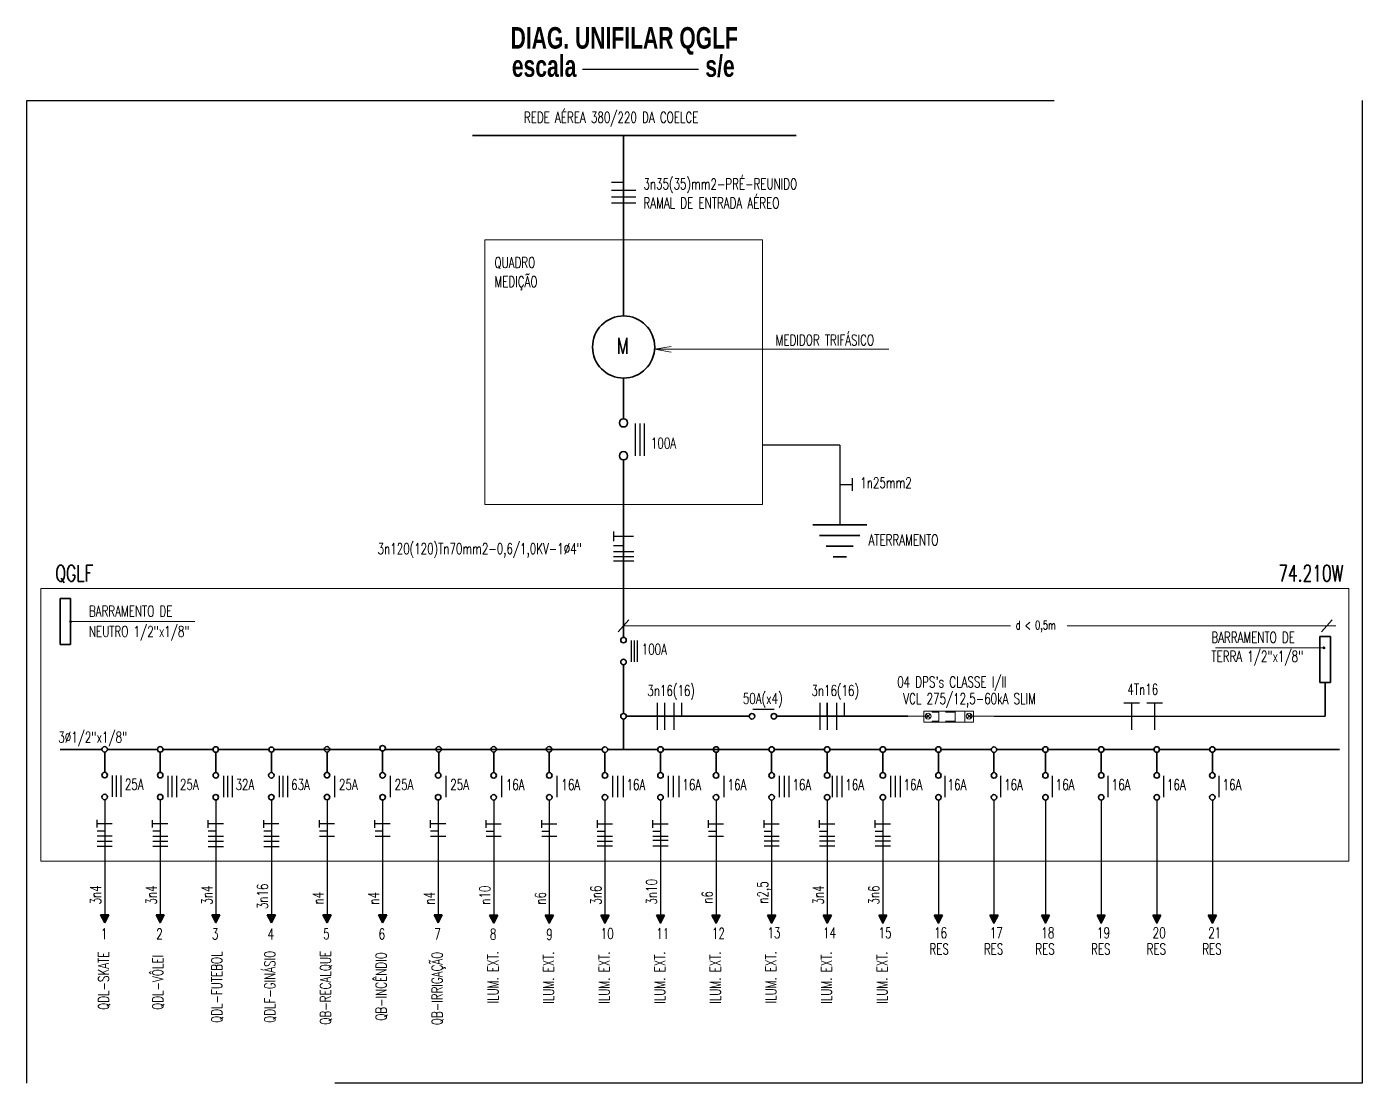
# Model space of a CAD drawing. Header units: millimetres. Extents: x 867 to 1330, y 209 to 507.
# Drawn here: x 942.17 to 954.55, y 317.98 to 327.77 of the extents above; entities that cross this region are included whole.
import ezdxf
from ezdxf.enums import TextEntityAlignment as Align

# ---------------------------------------------------------------- set-up
doc = ezdxf.new("R2010")
doc.units = ezdxf.units.MM
doc.header["$LTSCALE"] = 5
doc.linetypes.add('CENTER', pattern=[2, 1.25, -0.25, 0.25, -0.25])
doc.linetypes.add('HIDDEN', pattern=[9.525, 6.35, -3.175])
for name, color, linetype, lineweight in [('I-DU_AZUL', 5, 'Continuous', 35), ('I-DU_CIANO', 4, 'Continuous', 25), ('I-DU_VERMELHO', 1, 'HIDDEN', 5), ('I-FIAÇÃO', 2, 'Continuous', 25), ('I-LIN_CHAMADA', 9, 'Continuous', 9), ('I-LUMINÁRIA_INT', 4, 'Continuous', 30), ('I-QC_AMARELO', 2, 'Continuous', 13), ('I-QC_CIANO', 4, 'Continuous', 35), ('I-TEXTOS', 2, 'Continuous', 25)]:
    doc.layers.add(name, color=color, linetype=linetype, lineweight=lineweight)
doc.styles.add('ROMANS', font='ROMANS.SHX', dxfattribs={"height": 0.25})
doc.styles.add('SANSSERIFBOLD', font='sasb____.pfb')
doc.styles.get("Standard").update_dxf_attribs({"font": 'arial.ttf'})

# ---------------------------------------------------------------- blocks, each defined once
blk = doc.blocks.new('*U9')
at = {"layer": 'I-FIAÇÃO', "color": 2}
for p, q in [((0.056, 0.07), (0.126, 0.07)), ((0.091, -0.07), (0.091, 0.07))]:
    blk.add_line(p, q, dxfattribs=at)
at = {"layer": 'I-TEXTOS'}
for tag, flags, p in [('CIRCUITO', 1, (0.006, -0.344)), ('DISTANCIA', 5, (0.007, -0.487))]:
    blk.add_attdef(tag, text='', height=0.1, dxfattribs=dict(at, flags=flags)).set_placement(p, align=Align.TOP_LEFT)
blk = doc.blocks.new('dps')
at = {"layer": 'I-DU_AZUL', "lineweight": 5}
for p, q in [((2110.39, 1555.683), (2110.39, 1556.143)), ((2110.39, 1556.143), (2110.493, 1556.143)), ((2110.465, 1556.084), (2110.426, 1556.122)), ((2110.426, 1556.085), (2110.463, 1556.121)), ((2110.493, 1555.683), (2110.493, 1556.143)), ((2110.39, 1556.064), (2110.401, 1556.064)), ((2110.401, 1556.064), (2110.401, 1556.004)), ((2110.401, 1556.004), (2110.482, 1556.004)), ((2110.482, 1556.064), (2110.482, 1556.004)), ((2110.482, 1556.064), (2110.493, 1556.064)), ((2110.493, 1555.852), (2110.39, 1555.852)), ((2110.401, 1555.941), (2110.401, 1555.852)), ((2110.482, 1555.941), (2110.482, 1555.852)), ((2110.493, 1555.762), (2110.39, 1555.762)), ((2110.465, 1555.742), (2110.426, 1555.704)), ((2110.426, 1555.741), (2110.463, 1555.705)), ((2110.39, 1555.683), (2110.493, 1555.683))]:
    blk.add_line(p, q, dxfattribs=at)
for centre in [(2110.446, 1556.103), (2110.446, 1555.723)]:
    blk.add_circle(centre, 0.0272, dxfattribs=at)
at = {"layer": 'I-DU_CIANO', "color": 4, "lineweight": 5}
for p, q in [((2110.445, 1556.29), (2110.445, 1556.106)), ((2110.445, 1555.723), (2110.445, 1555.49))]:
    blk.add_line(p, q, dxfattribs=at)

msp = doc.modelspace()

# ---------------------------------------------------------------- hatches: boundary and pattern name
at = {"layer": 'I-DU_AZUL'}
for points in [[(942.927, 319.542), (942.889, 319.542), (942.851, 319.542), (942.889, 319.468)], [(943.442, 319.541), (943.404, 319.541), (943.366, 319.541), (943.404, 319.467)], [(943.957, 319.54), (943.919, 319.54), (943.881, 319.54), (943.919, 319.466)], [(944.473, 319.54), (944.434, 319.54), (944.396, 319.54), (944.434, 319.466)], [(944.988, 319.541), (944.95, 319.541), (944.912, 319.541), (944.95, 319.467)], [(945.503, 319.54), (945.465, 319.54), (945.427, 319.54), (945.465, 319.466)], [(946.018, 319.54), (945.98, 319.54), (945.942, 319.54), (945.98, 319.466)], [(946.533, 319.539), (946.495, 319.539), (946.457, 319.539), (946.495, 319.465)], [(946.972, 319.539), (947.01, 319.465), (947.049, 319.539), (947.01, 319.539)], [(947.488, 319.539), (947.526, 319.465), (947.564, 319.539), (947.526, 319.539)], [(948.003, 319.539), (948.041, 319.465), (948.079, 319.539), (948.041, 319.539)], [(948.518, 319.539), (948.556, 319.465), (948.594, 319.539), (948.556, 319.539)], [(949.033, 319.539), (949.071, 319.465), (949.109, 319.539), (949.071, 319.539)], [(949.548, 319.539), (949.586, 319.465), (949.625, 319.539), (949.586, 319.539)], [(950.064, 319.539), (950.102, 319.465), (950.14, 319.539), (950.102, 319.539)], [(950.579, 319.539), (950.617, 319.465), (950.655, 319.539), (950.617, 319.539)], [(951.094, 319.539), (951.132, 319.465), (951.17, 319.539), (951.132, 319.539)], [(951.571, 319.539), (951.609, 319.465), (951.647, 319.539), (951.609, 319.539)], [(952.088, 319.539), (952.126, 319.465), (952.164, 319.539), (952.126, 319.539)], [(952.603, 319.539), (952.641, 319.465), (952.679, 319.539), (952.641, 319.539)], [(953.118, 319.539), (953.156, 319.465), (953.194, 319.539), (953.156, 319.539)]]:
    msp.add_hatch(color=256, dxfattribs=at).paths.add_polyline_path(points)

# ---------------------------------------------------------------- linework, layer by layer
at = {"linetype": 'HIDDEN', "ltscale": 0.3}
msp.add_lwpolyline([(942.166, 327.088), (954.546, 327.088), (954.546, 317.98), (942.166, 317.98)], close=True, dxfattribs=at)
at = {"layer": 'I-DU_AZUL'}
for p, q in [((946.299, 326.764), (949.299, 326.764)), ((942.573, 322.473), (942.475, 322.473)), ((942.475, 322.473), (942.475, 322.046)), ((942.573, 322.046), (942.573, 322.473)), ((954.151, 322.121), (954.151, 321.694)), ((954.151, 322.121), (954.25, 322.121)), ((954.25, 322.121), (954.25, 321.694)), ((942.475, 322.046), (942.573, 322.046)), ((954.151, 321.694), (954.25, 321.694)), ((942.864, 321.073), (942.475, 321.073)), ((943.379, 321.073), (942.914, 321.073)), ((943.894, 321.073), (943.429, 321.073)), ((944.409, 321.073), (943.945, 321.073)), ((945.443, 321.073), (944.458, 321.072)), ((947.5, 321.073), (945.487, 321.073)), ((948.015, 321.073), (947.551, 321.073)), ((949.046, 321.073), (948.066, 321.073)), ((949.561, 321.073), (949.097, 321.073)), ((950.076, 321.073), (949.612, 321.073)), ((950.591, 321.073), (950.127, 321.073)), ((951.107, 321.073), (950.642, 321.073)), ((951.584, 321.072), (951.157, 321.072)), ((952.1, 321.073), (951.635, 321.073)), ((952.615, 321.073), (952.151, 321.073)), ((953.131, 321.073), (952.666, 321.073)), ((954.335, 321.073), (953.181, 321.073)), ((953.733, 321.073), (953.181, 321.073)), ((942.889, 319.542), (942.851, 319.542)), ((942.851, 319.542), (942.889, 319.468)), ((942.889, 319.542), (942.927, 319.542)), ((942.927, 319.542), (942.889, 319.468)), ((943.404, 319.541), (943.366, 319.541)), ((943.366, 319.541), (943.404, 319.467)), ((943.404, 319.541), (943.442, 319.541)), ((943.442, 319.541), (943.404, 319.467)), ((943.919, 319.54), (943.881, 319.54)), ((943.881, 319.54), (943.919, 319.466)), ((943.919, 319.54), (943.957, 319.54)), ((943.957, 319.54), (943.919, 319.466)), ((944.434, 319.54), (944.396, 319.54)), ((944.396, 319.54), (944.434, 319.466)), ((944.434, 319.54), (944.473, 319.54)), ((944.473, 319.54), (944.434, 319.466)), ((944.95, 319.541), (944.912, 319.541)), ((944.912, 319.541), (944.95, 319.467)), ((944.95, 319.541), (944.988, 319.541)), ((944.988, 319.541), (944.95, 319.467)), ((945.465, 319.54), (945.427, 319.54)), ((945.427, 319.54), (945.465, 319.466)), ((945.465, 319.54), (945.503, 319.54)), ((945.503, 319.54), (945.465, 319.466)), ((945.98, 319.54), (945.942, 319.54)), ((945.942, 319.54), (945.98, 319.466)), ((945.98, 319.54), (946.018, 319.54)), ((946.018, 319.54), (945.98, 319.466)), ((946.495, 319.539), (946.457, 319.539)), ((946.457, 319.539), (946.495, 319.465)), ((946.495, 319.539), (946.533, 319.539)), ((946.533, 319.539), (946.495, 319.465)), ((947.01, 319.539), (946.972, 319.539)), ((946.972, 319.539), (947.01, 319.465)), ((947.01, 319.539), (947.049, 319.539)), ((947.049, 319.539), (947.01, 319.465)), ((947.526, 319.539), (947.488, 319.539)), ((947.488, 319.539), (947.526, 319.465)), ((947.526, 319.539), (947.564, 319.539)), ((947.564, 319.539), (947.526, 319.465)), ((948.041, 319.539), (948.003, 319.539)), ((948.003, 319.539), (948.041, 319.465)), ((948.041, 319.539), (948.079, 319.539)), ((948.079, 319.539), (948.041, 319.465)), ((948.556, 319.539), (948.518, 319.539)), ((948.518, 319.539), (948.556, 319.465)), ((948.556, 319.539), (948.594, 319.539)), ((948.594, 319.539), (948.556, 319.465)), ((949.071, 319.539), (949.033, 319.539)), ((949.033, 319.539), (949.071, 319.465)), ((949.071, 319.539), (949.109, 319.539)), ((949.109, 319.539), (949.071, 319.465)), ((949.586, 319.539), (949.548, 319.539)), ((949.548, 319.539), (949.586, 319.465)), ((949.586, 319.539), (949.625, 319.539)), ((949.625, 319.539), (949.586, 319.465)), ((950.102, 319.539), (950.064, 319.539)), ((950.064, 319.539), (950.102, 319.465)), ((950.102, 319.539), (950.14, 319.539)), ((950.14, 319.539), (950.102, 319.465)), ((950.617, 319.539), (950.579, 319.539)), ((950.579, 319.539), (950.617, 319.465)), ((950.617, 319.539), (950.655, 319.539)), ((950.655, 319.539), (950.617, 319.465)), ((951.132, 319.539), (951.094, 319.539)), ((951.094, 319.539), (951.132, 319.465)), ((951.132, 319.539), (951.17, 319.539)), ((951.17, 319.539), (951.132, 319.465)), ((951.609, 319.539), (951.571, 319.539)), ((951.571, 319.539), (951.609, 319.465)), ((951.609, 319.539), (951.647, 319.539)), ((951.647, 319.539), (951.609, 319.465)), ((952.126, 319.539), (952.088, 319.539)), ((952.088, 319.539), (952.126, 319.465)), ((952.126, 319.539), (952.164, 319.539)), ((952.164, 319.539), (952.126, 319.465)), ((952.641, 319.539), (952.603, 319.539)), ((952.603, 319.539), (952.641, 319.465)), ((952.641, 319.539), (952.679, 319.539)), ((952.679, 319.539), (952.641, 319.465)), ((953.156, 319.539), (953.118, 319.539)), ((953.118, 319.539), (953.156, 319.465)), ((953.156, 319.539), (953.194, 319.539)), ((953.194, 319.539), (953.156, 319.465))]:
    msp.add_line(p, q, dxfattribs=at)
for centre, radius in [((947.699, 324.803), 0.288), ((947.698, 322.087), 0.0255), ((947.698, 321.884), 0.0255), ((947.698, 321.381), 0.0255), ((947.698, 321.381), 0.0255), ((948.889, 321.381), 0.0255), ((949.092, 321.381), 0.0255), ((942.889, 321.075), 0.0255), ((943.404, 321.074), 0.0255), ((943.919, 321.073), 0.0255), ((944.434, 321.072), 0.0234), ((944.95, 321.075), 0.0255), ((945.465, 321.085), 0.0255), ((945.985, 321.075), 0.0255), ((946.495, 321.075), 0.0255), ((947.008, 321.075), 0.0255), ((947.526, 321.072), 0.0255), ((948.041, 321.073), 0.0255), ((948.556, 321.073), 0.0255), ((949.071, 321.073), 0.0255), ((949.586, 321.073), 0.0255), ((950.102, 321.073), 0.0255), ((950.102, 321.073), 0.0255), ((950.617, 321.073), 0.0255), ((951.132, 321.072), 0.0255), ((951.609, 321.073), 0.0255), ((951.609, 321.073), 0.0255), ((952.126, 321.073), 0.0255), ((952.641, 321.073), 0.0255), ((953.156, 321.073), 0.0255), ((953.156, 321.073), 0.0255), ((942.889, 320.836), 0.0255), ((943.404, 320.835), 0.0255), ((943.919, 320.834), 0.0255), ((944.434, 320.834), 0.0255), ((944.95, 320.835), 0.0255), ((945.465, 320.834), 0.0255), ((945.98, 320.834), 0.0255), ((946.495, 320.833), 0.0255), ((947.01, 320.833), 0.0255), ((947.526, 320.833), 0.0255), ((948.041, 320.833), 0.0255), ((948.556, 320.833), 0.0255), ((949.071, 320.833), 0.0255), ((949.586, 320.833), 0.0255), ((950.102, 320.833), 0.0255), ((950.617, 320.833), 0.0255), ((951.132, 320.833), 0.0255), ((951.609, 320.833), 0.0255), ((952.126, 320.833), 0.0255), ((952.641, 320.833), 0.0255), ((953.156, 320.833), 0.0255), ((942.889, 320.633), 0.0255), ((943.404, 320.632), 0.0255), ((943.919, 320.631), 0.0255), ((944.434, 320.631), 0.0255), ((944.95, 320.632), 0.0255), ((945.465, 320.631), 0.0255), ((945.98, 320.631), 0.0255), ((946.495, 320.63), 0.0255), ((947.01, 320.63), 0.0255), ((947.526, 320.63), 0.0255), ((948.041, 320.63), 0.0255), ((948.556, 320.63), 0.0255), ((949.071, 320.63), 0.0255), ((949.586, 320.63), 0.0255), ((950.102, 320.63), 0.0255), ((950.617, 320.63), 0.0255), ((951.132, 320.63), 0.0255), ((951.609, 320.63), 0.0255), ((952.126, 320.63), 0.0255), ((952.641, 320.63), 0.0255), ((953.156, 320.63), 0.0255)]:
    msp.add_circle(centre, radius, dxfattribs=at)
at = {"layer": 'I-DU_CIANO', "color": 4, "ltscale": 0.6}
for q in [(948.985, 323.892), (949.703, 323.156)]:
    msp.add_line((949.703, 323.892), q, dxfattribs=at)
at = {"layer": 'I-DU_CIANO', "color": 4}
for p, q in [((942.889, 320.607), (942.889, 319.468)), ((943.404, 320.606), (943.404, 319.467)), ((943.919, 320.605), (943.919, 319.466)), ((944.434, 320.605), (944.434, 319.466)), ((944.95, 320.606), (944.95, 319.467)), ((945.465, 320.605), (945.465, 319.466)), ((945.98, 320.605), (945.98, 319.466)), ((946.495, 320.604), (946.495, 319.465)), ((947.01, 320.604), (947.01, 319.462)), ((947.526, 320.604), (947.526, 319.462)), ((948.041, 320.604), (948.041, 319.462)), ((948.556, 320.604), (948.556, 319.462)), ((949.071, 320.604), (949.071, 319.462)), ((949.586, 320.604), (949.586, 319.703)), ((950.102, 320.604), (950.102, 319.703)), ((950.617, 320.604), (950.617, 319.703)), ((951.132, 320.604), (951.132, 319.703)), ((951.609, 320.604), (951.609, 319.703)), ((952.126, 320.604), (952.126, 319.703)), ((952.641, 320.604), (952.641, 319.703)), ((953.156, 320.604), (953.156, 319.703)), ((949.586, 319.779), (949.586, 319.462)), ((950.102, 319.779), (950.102, 319.462)), ((950.617, 319.779), (950.617, 319.462)), ((951.132, 319.779), (951.132, 319.462)), ((951.609, 319.779), (951.609, 319.462)), ((952.126, 319.779), (952.126, 319.462)), ((952.641, 319.779), (952.641, 319.462)), ((953.156, 319.779), (953.156, 319.462))]:
    msp.add_line(p, q, dxfattribs=at)
at = {"layer": 'I-DU_VERMELHO', "color": 1, "linetype": 'HIDDEN', "ltscale": 0.3}
for p, q in [((946.413, 325.796), (948.985, 325.796)), ((946.413, 323.343), (946.413, 325.796)), ((948.985, 325.796), (948.985, 323.343)), ((948.985, 323.343), (946.413, 323.343))]:
    msp.add_line(p, q, dxfattribs=at)
at = {"layer": 'I-DU_VERMELHO', "color": 1, "linetype": 'HIDDEN'}
for p, q in [((942.296, 322.564), (942.296, 320.038)), ((942.296, 322.564), (954.421, 322.564)), ((954.421, 322.564), (954.421, 320.038)), ((942.296, 320.038), (954.421, 320.038))]:
    msp.add_line(p, q, dxfattribs=at)
at = {"layer": 'I-FIAÇÃO', "color": 2}
for p, q in [((947.699, 326.328), (947.586, 326.328)), ((947.812, 326.252), (947.586, 326.252)), ((947.812, 326.193), (947.586, 326.193)), ((947.812, 326.136), (947.586, 326.136)), ((947.808, 323.795), (947.808, 324.093)), ((947.851, 323.795), (947.851, 324.093)), ((947.894, 323.795), (947.894, 324.093)), ((949.703, 323.53), (949.821, 323.53)), ((949.821, 323.471), (949.821, 323.589)), ((947.604, 323.093), (947.604, 323.003)), ((947.792, 323.048), (947.604, 323.048)), ((947.699, 322.96), (947.604, 322.96)), ((947.793, 322.906), (947.604, 322.906)), ((947.793, 322.86), (947.604, 322.86)), ((947.793, 322.818), (947.604, 322.818)), ((948.01, 321.507), (948.01, 321.254)), ((948.078, 321.507), (948.078, 321.254)), ((948.164, 321.507), (948.164, 321.254)), ((948.238, 321.381), (948.238, 321.507)), ((949.518, 321.507), (949.518, 321.254)), ((949.585, 321.507), (949.585, 321.254)), ((949.586, 321.381), (949.586, 321.507)), ((949.672, 321.507), (949.672, 321.254)), ((949.746, 321.381), (949.746, 321.507)), ((952.335, 321.507), (952.48, 321.507)), ((952.407, 321.507), (952.407, 321.254)), ((952.407, 321.507), (952.407, 321.254)), ((952.549, 321.507), (952.693, 321.507)), ((952.621, 321.507), (952.621, 321.254)), ((952.621, 321.507), (952.621, 321.254)), ((942.889, 320.316), (942.819, 320.316)), ((942.889, 320.316), (942.819, 320.316)), ((942.959, 320.269), (942.819, 320.269)), ((942.959, 320.269), (942.819, 320.269)), ((943.404, 320.316), (943.334, 320.316)), ((943.404, 320.316), (943.334, 320.316)), ((943.474, 320.268), (943.334, 320.268)), ((943.474, 320.268), (943.334, 320.268)), ((943.919, 320.315), (943.849, 320.315)), ((943.919, 320.315), (943.849, 320.315)), ((943.989, 320.267), (943.849, 320.267)), ((943.989, 320.267), (943.849, 320.267)), ((944.434, 320.315), (944.364, 320.315)), ((944.434, 320.315), (944.364, 320.315)), ((944.505, 320.267), (944.364, 320.267)), ((944.505, 320.267), (944.364, 320.267)), ((944.95, 320.316), (944.879, 320.316)), ((944.95, 320.316), (944.879, 320.316)), ((945.02, 320.268), (944.879, 320.268)), ((945.02, 320.268), (944.879, 320.268)), ((945.465, 320.315), (945.395, 320.315)), ((945.465, 320.315), (945.395, 320.315)), ((945.535, 320.267), (945.395, 320.267)), ((945.535, 320.267), (945.395, 320.267)), ((945.98, 320.315), (945.91, 320.315)), ((945.98, 320.315), (945.91, 320.315)), ((946.05, 320.267), (945.91, 320.267)), ((946.05, 320.267), (945.91, 320.267)), ((946.495, 320.314), (946.425, 320.314)), ((946.495, 320.314), (946.425, 320.314)), ((946.565, 320.266), (946.425, 320.266)), ((946.565, 320.266), (946.425, 320.266)), ((947.01, 320.314), (946.94, 320.314)), ((947.01, 320.314), (946.94, 320.314)), ((947.081, 320.266), (946.94, 320.266)), ((947.081, 320.266), (946.94, 320.266)), ((947.526, 320.314), (947.455, 320.314)), ((947.526, 320.314), (947.455, 320.314)), ((947.596, 320.266), (947.455, 320.266)), ((947.596, 320.266), (947.455, 320.266)), ((948.041, 320.314), (947.971, 320.314)), ((948.041, 320.314), (947.971, 320.314)), ((948.111, 320.266), (947.971, 320.266)), ((948.111, 320.266), (947.971, 320.266)), ((948.556, 320.314), (948.486, 320.314)), ((948.556, 320.314), (948.486, 320.314)), ((948.626, 320.266), (948.486, 320.266)), ((948.626, 320.266), (948.486, 320.266)), ((949.071, 320.314), (949.001, 320.314)), ((949.071, 320.314), (949.001, 320.314)), ((949.141, 320.266), (949.001, 320.266)), ((949.141, 320.266), (949.001, 320.266)), ((949.586, 320.314), (949.516, 320.314)), ((949.586, 320.314), (949.516, 320.314)), ((949.657, 320.266), (949.516, 320.266)), ((949.657, 320.266), (949.516, 320.266)), ((950.102, 320.314), (950.031, 320.314)), ((950.102, 320.314), (950.031, 320.314)), ((950.172, 320.266), (950.031, 320.266)), ((950.172, 320.266), (950.031, 320.266)), ((942.959, 320.221), (942.819, 320.221)), ((942.959, 320.221), (942.819, 320.221)), ((942.959, 320.174), (942.819, 320.174)), ((942.959, 320.174), (942.819, 320.174)), ((943.474, 320.221), (943.334, 320.221)), ((943.474, 320.221), (943.334, 320.221)), ((943.474, 320.173), (943.334, 320.173)), ((943.474, 320.173), (943.334, 320.173)), ((943.989, 320.22), (943.849, 320.22)), ((943.989, 320.22), (943.849, 320.22)), ((943.989, 320.172), (943.849, 320.172)), ((943.989, 320.172), (943.849, 320.172)), ((944.505, 320.22), (944.364, 320.22)), ((944.505, 320.22), (944.364, 320.22)), ((944.505, 320.172), (944.364, 320.172)), ((944.505, 320.172), (944.364, 320.172)), ((947.596, 320.221), (947.455, 320.221)), ((947.596, 320.178), (947.455, 320.178)), ((948.111, 320.229), (947.971, 320.229)), ((948.111, 320.176), (947.971, 320.176)), ((949.141, 320.225), (949.001, 320.225)), ((949.141, 320.178), (949.001, 320.178)), ((949.657, 320.225), (949.516, 320.225)), ((949.657, 320.178), (949.516, 320.178)), ((950.172, 320.225), (950.031, 320.225)), ((950.172, 320.178), (950.031, 320.178))]:
    msp.add_line(p, q, dxfattribs=at)
at = {"layer": 'I-LIN_CHAMADA', "linetype": 'ByBlock'}
for p, q in [((947.986, 324.782), (948.14, 324.808)), ((948.14, 324.756), (947.986, 324.782)), ((947.986, 324.782), (948.14, 324.782))]:
    msp.add_line(p, q, dxfattribs=at)
at = {"layer": 'I-LIN_CHAMADA'}
for p, q in [((948.14, 324.782), (950.158, 324.782)), ((942.565, 322.262), (942.571, 322.268)), ((942.565, 322.26), (942.573, 322.268)), ((942.565, 322.258), (942.574, 322.268)), ((942.565, 322.257), (942.576, 322.268)), ((942.565, 322.256), (942.577, 322.267)), ((942.566, 322.255), (942.578, 322.267)), ((942.566, 322.254), (942.579, 322.266)), ((942.567, 322.253), (942.579, 322.265)), ((942.568, 322.252), (942.58, 322.265)), ((942.569, 322.252), (942.581, 322.264)), ((942.57, 322.251), (942.581, 322.263)), ((942.571, 322.251), (942.582, 322.262)), ((942.572, 322.251), (942.582, 322.26)), ((943.725, 322.259), (942.574, 322.259)), ((942.574, 322.25), (942.582, 322.259)), ((942.576, 322.251), (942.582, 322.257)), ((942.579, 322.252), (942.58, 322.254)), ((947.65, 322.162), (947.748, 322.276)), ((954.167, 322.162), (954.265, 322.276)), ((947.699, 322.219), (951.286, 322.219)), ((951.809, 322.219), (954.3, 322.219)), ((954.182, 322.016), (953.186, 322.016)), ((954.182, 322.019), (954.188, 322.025)), ((954.182, 322.017), (954.19, 322.025)), ((954.182, 322.015), (954.192, 322.025)), ((954.182, 322.014), (954.193, 322.025)), ((954.183, 322.013), (954.194, 322.024)), ((954.183, 322.012), (954.195, 322.024)), ((954.184, 322.011), (954.196, 322.023)), ((954.184, 322.01), (954.197, 322.022)), ((954.185, 322.009), (954.198, 322.022)), ((954.186, 322.009), (954.198, 322.021)), ((954.187, 322.008), (954.199, 322.02)), ((954.188, 322.008), (954.199, 322.019)), ((954.19, 322.008), (954.199, 322.017)), ((954.191, 322.007), (954.199, 322.016)), ((954.193, 322.008), (954.199, 322.014)), ((954.196, 322.009), (954.198, 322.011))]:
    msp.add_line(p, q, dxfattribs=at)
for centre in [(942.573, 322.259), (954.19, 322.016)]:
    msp.add_circle(centre, 0.00877, dxfattribs=at)
at = {"layer": 'I-LUMINÁRIA_INT'}
msp.add_line((951.134, 321.381), (954.201, 321.381), dxfattribs=at)
at = {"layer": 'I-QC_CIANO', "color": 4}
for p, q in [((947.699, 326.44), (947.699, 326.764)), ((947.699, 325.091), (947.699, 326.684)), ((947.699, 324.138), (947.699, 324.515)), ((947.698, 323.757), (947.698, 322.113)), ((947.698, 321.406), (947.698, 321.858)), ((954.201, 321.694), (954.201, 321.381)), ((947.698, 321.508), (947.698, 321.406)), ((947.723, 321.381), (948.863, 321.381)), ((949.118, 321.381), (950.333, 321.381)), ((947.698, 321.073), (947.698, 321.355)), ((942.889, 321.05), (942.889, 320.862)), ((943.404, 321.049), (943.404, 320.861)), ((943.919, 321.048), (943.919, 320.86)), ((944.434, 321.049), (944.434, 320.86)), ((944.95, 321.05), (944.95, 320.862)), ((945.465, 321.06), (945.465, 320.86)), ((945.985, 321.05), (945.985, 320.862)), ((946.495, 321.05), (946.495, 320.862)), ((947.008, 321.05), (947.008, 320.862)), ((947.526, 321.047), (947.526, 320.859)), ((948.041, 320.859), (948.041, 321.047)), ((948.556, 321.047), (948.556, 320.859)), ((949.071, 321.047), (949.071, 320.859)), ((949.586, 321.047), (949.586, 320.861)), ((950.102, 321.047), (950.102, 320.859)), ((950.617, 320.859), (950.617, 321.047)), ((951.132, 321.047), (951.132, 320.859)), ((951.609, 321.047), (951.609, 320.859)), ((952.126, 321.047), (952.126, 320.859)), ((952.641, 321.047), (952.641, 320.859)), ((953.156, 321.047), (953.156, 320.859))]:
    msp.add_line(p, q, dxfattribs=at)
at = {"layer": 'I-QC_CIANO', "color": 4, "linetype": 'CENTER'}
for p, q in [((949.952, 323.156), (949.454, 323.156)), ((949.89, 323.056), (949.516, 323.056)), ((949.827, 322.957), (949.578, 322.957)), ((949.765, 322.857), (949.641, 322.857))]:
    msp.add_line(p, q, dxfattribs=at)
at = {"layer": 'I-QC_CIANO', "color": 4}
for centre in [(947.698, 324.1), (947.698, 323.795)]:
    msp.add_circle(centre, 0.0382, dxfattribs=at)
at = {"layer": 'I-TEXTOS', "color": 4}
msp.add_line((947.317, 327.377), (948.394, 327.377), dxfattribs=at)
at = {"layer": 'I-TEXTOS'}
for p, q in [((947.771, 321.884), (947.771, 322.082)), ((947.8, 321.884), (947.8, 322.082)), ((947.829, 321.884), (947.829, 322.082)), ((949.095, 321.444), (948.896, 321.444)), ((942.962, 320.633), (942.962, 320.831)), ((942.999, 320.633), (942.999, 320.831)), ((943.042, 320.633), (943.042, 320.831)), ((943.478, 320.632), (943.478, 320.83)), ((943.514, 320.632), (943.514, 320.83)), ((943.557, 320.632), (943.557, 320.83)), ((943.993, 320.631), (943.993, 320.829)), ((944.03, 320.631), (944.03, 320.829)), ((944.073, 320.631), (944.073, 320.829)), ((944.508, 320.631), (944.508, 320.829)), ((944.545, 320.631), (944.545, 320.829)), ((944.588, 320.631), (944.588, 320.829)), ((945.023, 320.632), (945.023, 320.83)), ((945.538, 320.631), (945.538, 320.829)), ((946.054, 320.631), (946.054, 320.829)), ((946.569, 320.63), (946.569, 320.828)), ((947.084, 320.63), (947.084, 320.828)), ((947.599, 320.63), (947.599, 320.828)), ((947.646, 320.63), (947.646, 320.828)), ((947.698, 320.63), (947.698, 320.828)), ((948.114, 320.63), (948.114, 320.828)), ((948.161, 320.63), (948.161, 320.828)), ((948.214, 320.63), (948.214, 320.828)), ((948.63, 320.63), (948.63, 320.828)), ((949.145, 320.63), (949.145, 320.828)), ((949.189, 320.63), (949.189, 320.828)), ((949.235, 320.63), (949.235, 320.828)), ((949.635, 320.63), (949.635, 320.828)), ((949.679, 320.63), (949.679, 320.828)), ((949.725, 320.63), (949.725, 320.828)), ((950.175, 320.63), (950.175, 320.828)), ((950.219, 320.63), (950.219, 320.828)), ((950.265, 320.63), (950.265, 320.828)), ((950.681, 320.63), (950.681, 320.828)), ((951.196, 320.63), (951.196, 320.828)), ((951.673, 320.63), (951.673, 320.828)), ((952.189, 320.63), (952.189, 320.828)), ((952.705, 320.63), (952.705, 320.828)), ((953.22, 320.63), (953.22, 320.828))]:
    msp.add_line(p, q, dxfattribs=at)

# ---------------------------------------------------------------- block references
at = {"layer": 'I-FIAÇÃO', "xscale": 1.005319215357304, "yscale": 1.005319215357304, "zscale": 1.005319215357304, "rotation": 90}
for p in [(942.889, 320.294), (943.404, 320.293), (943.919, 320.292), (944.434, 320.292), (944.95, 320.293), (945.465, 320.292), (945.98, 320.292), (946.495, 320.291), (947.01, 320.291), (947.526, 320.291), (948.041, 320.291), (948.556, 320.291), (949.071, 320.291), (949.586, 320.291), (950.102, 320.291)]:
    msp.add_blockref('*U9', p, dxfattribs=at)
at = {"layer": 'I-QC_AMARELO', "rotation": 90}
msp.add_blockref('dps', (2506.624, -1789.064), dxfattribs=at)

# ---------------------------------------------------------------- texts
at = {"layer": 'I-TEXTOS', "color": 4, "width": 0.7}
for s, height, style, p in [('DIAG. UNIFILAR QGLF', 0.2, 'SANSSERIFBOLD', (946.651, 327.568)), ('escala                      s/e', 0.2, 'SANSSERIFBOLD', (946.663, 327.307)), ('QGLF', 0.15, 'ROMANS', (942.432, 322.631)), ('74.210W', 0.15, 'ROMANS', (953.767, 322.631))]:
    msp.add_text(s, height=height, dxfattribs=dict(at, style=style)).set_placement(p)
at = {"layer": 'I-TEXTOS', "color": 2, "style": 'ROMANS', "width": 0.7}
for s, height, p in [('REDE AÉREA 380/220 DA COELCE', 0.1, (946.775, 326.881)), ('3n35(35)mm2-PRÉ-REUNIDO', 0.1, (947.883, 326.264)), ('RAMAL DE ENTRADA AÉREO', 0.1, (947.883, 326.088)), ('QUADRO', 0.1, (946.502, 325.536)), ('MEDIÇÃO', 0.1, (946.502, 325.358)), ('M', 0.15, (947.638, 324.739)), ('MEDIDOR TRIFÁSICO', 0.1, (949.108, 324.817)), ('100A', 0.1, (947.952, 323.862)), ('1n25mm2', 0.1, (949.893, 323.495)), ('3n120(120)Tn70mm2-0,6/1,0KV-1%%C4"', 0.1, (945.419, 322.884)), ('ATERRAMENTO', 0.1, (949.969, 322.965)), ('BARRAMENTO DE', 0.1, (942.743, 322.305)), ('NEUTRO 1/2"x1/8"', 0.1, (942.743, 322.117)), ('d < 0,5m', 0.08, (951.333, 322.186)), ('BARRAMENTO DE', 0.1, (953.147, 322.062)), ('100A', 0.1, (947.867, 321.952)), ('TERRA 1/2"x1/8"', 0.1, (953.147, 321.886)), ("04 DPS's CLASSE I/II", 0.1, (950.235, 321.649)), ('3n16(16)', 0.1, (947.919, 321.569)), ('3n16(16)', 0.1, (949.44, 321.57)), ('4Tn16', 0.1, (952.369, 321.581)), ('50A(x4)', 0.1, (948.804, 321.496)), ('3%%C1/2"x1/8"', 0.1, (942.459, 321.137))]:
    msp.add_text(s, height=height, dxfattribs=at).set_placement(p)
msp.add_text('VCL 275/12,5-60kA SLIM', height=0.1, dxfattribs=at).set_placement((951.521, 321.494), align=Align.RIGHT)
at = {"layer": 'I-TEXTOS', "style": 'ROMANS', "width": 0.7}
for s, p in [('25A', (943.076, 320.7)), ('25A', (943.587, 320.699)), ('32A', (944.102, 320.698)), ('63A', (944.617, 320.698)), ('25A', (945.061, 320.699)), ('25A', (945.577, 320.698)), ('25A', (946.092, 320.698)), ('16A', (946.607, 320.697)), ('16A', (947.122, 320.697)), ('16A', (947.726, 320.697)), ('16A', (948.244, 320.697)), ('16A', (948.663, 320.697)), ('16A', (949.264, 320.697)), ('16A', (949.754, 320.697)), ('16A', (950.294, 320.697)), ('16A', (950.702, 320.697)), ('16A', (951.226, 320.697)), ('16A', (951.226, 320.697)), ('16A', (951.704, 320.697)), ('16A', (952.223, 320.697)), ('16A', (952.735, 320.697)), ('16A', (952.735, 320.697)), ('16A', (953.251, 320.697)), ('1', (942.853, 319.315)), ('2', (943.368, 319.314)), ('3', (943.883, 319.313)), ('4', (944.399, 319.313)), ('5', (944.914, 319.314)), ('6', (945.429, 319.313)), ('7', (945.944, 319.313)), ('8', (946.459, 319.312)), ('9', (946.981, 319.31)), ('10', (947.487, 319.317)), ('11', (948.002, 319.317)), ('12', (948.518, 319.32)), ('13', (949.033, 319.324)), ('14', (949.548, 319.324)), ('15', (950.063, 319.324)), ('16', (950.578, 319.324)), ('17', (951.094, 319.324)), ('18', (951.571, 319.324)), ('19', (952.087, 319.324)), ('20', (952.603, 319.324)), ('21', (953.118, 319.324)), ('RES', (950.534, 319.174)), ('RES', (951.038, 319.174)), ('RES', (951.515, 319.174)), ('RES', (952.032, 319.174)), ('RES', (952.547, 319.174)), ('RES', (953.062, 319.174))]:
    msp.add_text(s, height=0.1, dxfattribs=at).set_placement(p)
for s, p in [('3n4', (942.856, 319.637)), ('3n4', (943.372, 319.636)), ('3n4', (943.887, 319.635)), ('3n16', (944.402, 319.594)), ('n10', (946.463, 319.635)), ('3n6', (947.493, 319.635)), ('3n10', (948.008, 319.636)), ('n2,5', (949.039, 319.644)), ('3n4', (949.554, 319.636)), ('3n6', (950.069, 319.636)), ('n4', (944.917, 319.636)), ('n4', (945.432, 319.635)), ('n4', (945.948, 319.635)), ('n6', (946.978, 319.635)), ('n6', (948.524, 319.644)), ('QDL-SKATE', (942.929, 318.66)), ('QDL-VÔLEI', (943.431, 318.66)), ('QDL-FUTEBOL', (943.978, 318.539)), ('QDLF-GINÁSIO', (944.47, 318.539)), ('QB-RECALQUE', (944.986, 318.523)), ('QB-INCÊNDIO', (945.501, 318.559)), ('QB-IRRIGAÇÃO', (946.02, 318.518)), ('ILUM. EXT.', (946.538, 318.719)), ('ILUM. EXT.', (947.053, 318.716)), ('ILUM. EXT.', (947.569, 318.716)), ('ILUM. EXT.', (948.084, 318.716)), ('ILUM. EXT.', (948.599, 318.716)), ('ILUM. EXT.', (949.114, 318.719)), ('ILUM. EXT.', (949.629, 318.716)), ('ILUM. EXT.', (950.145, 318.716))]:
    msp.add_text(s, height=0.1, rotation=90, dxfattribs=at).set_placement(p)

doc.saveas('drawing.dxf')
